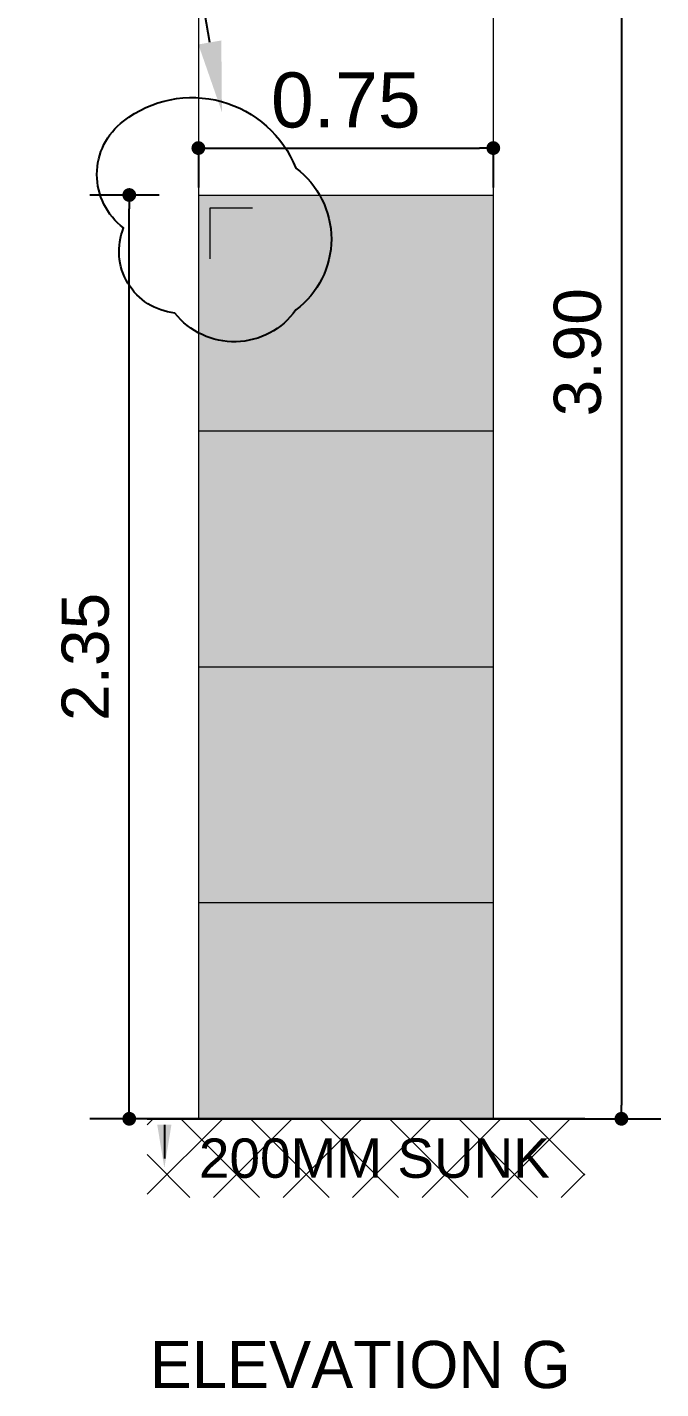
# Model space of a CAD drawing. Header units: metres. Extents: x 494 to 1845, y -666 to 1061.
# Drawn here: x 1403.188 to 1404.799, y 219.139 to 222.602 of the extents above; entities that cross this region are included whole.
import ezdxf
from ezdxf import colors
from ezdxf.entities.mleader import LeaderData, LeaderLine
from ezdxf.math import Vec2, Vec3

# ---------------------------------------------------------------- set-up
doc = ezdxf.new("R2010")
doc.units = ezdxf.units.M
doc.header["$MEASUREMENT"] = 0
doc.linetypes.add('1', pattern=[0])
doc.layers.get('Defpoints').update_dxf_attribs({"color": 12})
for name, color, linetype in [('MLC', 6, 'Continuous'), ('TILES', 4, '1'), ('VDA DIMENSION', 8, 'Continuous'), ('VDA-TEXT', 250, '1')]:
    doc.layers.add(name, color=color, linetype=linetype)
for name, color, linetype, lineweight in [('VDA-HATCH', 8, 'Continuous', 9), ('VDA-WALL', 250, 'Continuous', 25), ('VDA_DARK TILES', 8, 'Continuous', 9), ('VDA_LIGHT TILES', 254, 'Continuous', 5)]:
    doc.layers.add(name, color=color, linetype=linetype, lineweight=lineweight)
doc.styles.add('0.2', font='arial.ttf', dxfattribs={"height": 0.2})
doc.styles.get("Standard").update_dxf_attribs({"font": 'arial.ttf'})
doc.dimstyles.new('ISO-25', dxfattribs={"dimtxt": 1, "dimasz": 2.5, "dimexe": 1.25, "dimexo": 0.625, "dimtad": 1, "dimtxsty": 'Standard', "dimblk": 'ARCHTICK', "dimcen": 2.5, "dimadec": 0, "dimazin": 0, "dimtfac": 1, "dimtmove": 0, "dimatfit": 3, "dimfxl": 0, "dimarcsym": 0})

# ---------------------------------------------------------------- blocks, each defined once
blk = doc.blocks.new('_Dot')
at = {"color": 0, "linetype": 'ByBlock', "lineweight": -2}
blk.add_line((-0.5, 0), (-1, 0), dxfattribs=at)
at = {"color": 0, "linetype": 'ByBlock', "const_width": 0.5}
blk.add_lwpolyline([(-0.25, 0, 1), (0.25, 0, 1)], format="xyb", close=True, dxfattribs=at)
blk = doc.blocks.new('*D782')
at = {"layer": 'Defpoints', "color": 0}
for p in [(1403.6235, 222.3753), (1404.3735, 222.3753), (1404.3735, 222.2951)]:
    blk.add_point(p, dxfattribs=at)
at = {"layer": 'VDA DIMENSION', "color": 253, "lineweight": -2}
for p, q in [((1403.6235, 222.2951), (1403.6235, 222.1951)), ((1403.6585, 222.2951), (1404.3385, 222.2951)), ((1404.3735, 222.2951), (1404.3735, 222.1951))]:
    blk.add_line(p, q, dxfattribs=at)
at = {"layer": 'VDA DIMENSION', "color": 253, "lineweight": -2, "xscale": 0.035, "yscale": 0.035, "zscale": 0.035, "rotation": 180}
blk.add_blockref('_Dot', (1403.6235, 222.2951), dxfattribs=at)
at = {"layer": 'VDA DIMENSION', "color": 253, "lineweight": -2, "xscale": 0.035, "yscale": 0.035, "zscale": 0.035}
blk.add_blockref('_Dot', (1404.3735, 222.2951), dxfattribs=at)
at = {"layer": 'VDA DIMENSION', "color": 5, "insert": (1403.9985, 222.4165), "char_height": 0.14, "attachment_point": 5}
blk.add_mtext('\\A1;0.75', dxfattribs=at)
blk = doc.blocks.new('*D831')
at = {"layer": 'Defpoints', "color": 0}
for p in [(1403.4478, 222.1757), (1403.6235, 222.1757), (1403.6235, 219.8257)]:
    blk.add_point(p, dxfattribs=at)
at = {"layer": 'VDA DIMENSION', "color": 253, "lineweight": -2}
for p, q in [((1403.5235, 222.1757), (1403.3478, 222.1757)), ((1403.4478, 219.8607), (1403.4478, 222.1407)), ((1403.5235, 219.8257), (1403.3478, 219.8257))]:
    blk.add_line(p, q, dxfattribs=at)
at = {"layer": 'VDA DIMENSION', "color": 253, "lineweight": -2, "xscale": 0.035, "yscale": 0.035, "zscale": 0.035}
for p, rotation in [((1403.4478, 222.1757), 90), ((1403.4478, 219.8257), 270)]:
    blk.add_blockref('_Dot', p, dxfattribs=dict(at, rotation=rotation))
at = {"layer": 'VDA DIMENSION', "color": 5, "insert": (1403.3365, 221.0007), "char_height": 0.12, "attachment_point": 5, "rotation": 90}
blk.add_mtext('\\A1;2.35', dxfattribs=at)
blk = doc.blocks.new('*D832')
at = {"layer": 'Defpoints', "color": 0}
for p in [(1404.3735, 223.7257), (1404.3735, 219.8257), (1404.6993, 219.8257)]:
    blk.add_point(p, dxfattribs=at)
at = {"layer": 'VDA DIMENSION', "color": 253, "lineweight": -2}
for p, q in [((1404.5743, 223.7257), (1404.7993, 223.7257)), ((1404.6993, 223.6907), (1404.6993, 219.8607)), ((1404.5743, 219.8257), (1404.7993, 219.8257))]:
    blk.add_line(p, q, dxfattribs=at)
at = {"layer": 'VDA DIMENSION', "color": 253, "lineweight": -2, "xscale": 0.035, "yscale": 0.035, "zscale": 0.035}
for p, rotation in [((1404.6993, 223.7257), 90), ((1404.6993, 219.8257), 270)]:
    blk.add_blockref('_Dot', p, dxfattribs=dict(at, rotation=rotation))
at = {"layer": 'VDA DIMENSION', "color": 5, "insert": (1404.588, 221.7757), "char_height": 0.12, "attachment_point": 5, "rotation": 90}
blk.add_mtext('\\A1;3.90', dxfattribs=at)

msp = doc.modelspace()

# ---------------------------------------------------------------- hatches: boundary and pattern name
at = {"layer": 'VDA-HATCH'}
h = msp.add_hatch(dxfattribs=at)
h.set_pattern_fill('ANSI37', color=43, angle=180)
h.set_pattern_definition([(225, (-39728.68098, 15353.53696), (0.08838834765, -0.08838834765), []), (315, (-39728.68098, 15353.53696), (0.08838834765, 0.08838834765), [])])
h.paths.add_polyline_path([(1403.4933, 219.6257), (1404.6061, 219.6257), (1404.6061, 219.8257), (1403.4933, 219.8257)])
at = {"layer": 'VDA_DARK TILES', "lineweight": 25, "true_color": 0x939598}
h = msp.add_hatch(color=252, dxfattribs=at)
h.dxf.hatch_style = 1
h.paths.add_polyline_path([(1404.3735, 222.1757), (1403.6235, 222.1757), (1403.6235, 221.5757), (1404.3735, 221.5757)])
at = {"layer": 'VDA_LIGHT TILES', "lineweight": 25, "true_color": 0xbcbcbc}
h = msp.add_hatch(color=9, dxfattribs=at)
h.dxf.hatch_style = 1
h.paths.add_polyline_path([(1403.6235, 219.8257), (1404.3735, 219.8257), (1404.3735, 221.5757), (1403.6235, 221.5757)])

# ---------------------------------------------------------------- linework, layer by layer
at = {"layer": 'MLC'}
msp.add_lwpolyline([(1403.4335, 222.3639, -0.5), (1403.8714, 222.2442, -0.5), (1403.8714, 221.8832, -0.5), (1403.5637, 221.8754, -0.5), (1403.4335, 222.0922, -0.5)], format="xyb", close=True, dxfattribs=at)
at = {"layer": 'MLC', "lineweight": 20}
msp.add_lwpolyline([(1403.7616, 222.1418), (1403.6526, 222.1421), (1403.6523, 222.0133)], dxfattribs=at)
at = {"layer": 'TILES', "color": 163, "lineweight": 13, "true_color": 0x4873cb}
for p, q in [((1403.6235, 224.0257), (1403.6235, 219.8257, -1.776)), ((1404.3735, 224.0257), (1404.3735, 219.8257, -1.776)), ((1403.6235, 222.1757), (1404.3735, 222.1757, -1.776)), ((1403.6235, 221.5757), (1404.3735, 221.5757, -1.776)), ((1403.6235, 220.9757), (1404.3735, 220.9757, -1.776)), ((1403.6235, 220.3757), (1404.3735, 220.3757, -1.776)), ((1403.6235, 219.8257), (1404.3735, 219.8257, -1.776))]:
    msp.add_line(p, q, dxfattribs=at)
at = {"layer": 'VDA-WALL', "color": 0, "lineweight": 30}
msp.add_line((1403.4933, 219.8257), (1404.6061, 219.8257, -1.776), dxfattribs=at)

# ---------------------------------------------------------------- texts
at = {"layer": 'VDA-TEXT', "insert": (1404.035, 219.2606), "char_height": 0.12, "width": 2.207254, "attachment_point": 2, "style": '0.2'}
msp.add_mtext('\\pt2;{\\fCentury Gothic|b0|i0|c0|p34;ELEVATION G}', dxfattribs=at)

# ---------------------------------------------------------------- dimensions: what is measured, and where the dimension line sits
at = {"layer": 'VDA DIMENSION'}
for p1, p2, distance, picture, middle in [((1404.3735, 223.7257, -1.776), (1404.3735, 219.8257, -1.776), 0.3258, '*D832', (1404.588, 221.7757)), ((1403.6235, 219.8257, -1.776), (1403.6235, 222.1757, -1.776), 0.1757, '*D831', (1403.3365, 221.0007))]:
    dim = msp.add_aligned_dim(p1=p1, p2=p2, distance=distance, dimstyle='ISO-25', override={"dimtxt": 0.12, "dimasz": 0.035, "dimexe": 0.1, "dimexo": 0.1, "dimgap": 0.05, "dimzin": 1, "dimdsep": 46, "dimblk": 'Dot', "dimclrd": 253, "dimclre": 253, "dimclrt": 5, "dimfxl": 0.125, "dimfxlon": 1, "dimtolj": 1, "dimarcsym": 1}, dxfattribs=at)
    dim.commit()
    dim.dimension.update_dxf_attribs({"geometry": picture, "text_midpoint": middle})
dim = msp.add_linear_dim(base=(1404.3735, 222.2951, -0.6979), p1=(1403.6235, 222.3753, -0.6979), p2=(1404.3735, 222.3753, -0.6979), dimstyle='ISO-25', override={"dimtxt": 0.14, "dimasz": 0.035, "dimexe": 0.1, "dimexo": 0.1, "dimgap": 0.05, "dimzin": 1, "dimdsep": 46, "dimblk": 'Dot', "dimclrd": 253, "dimclre": 253, "dimclrt": 5, "dimfxl": 0.125, "dimfxlon": 1, "dimtolj": 1, "dimarcsym": 1}, dxfattribs=at)
dim.commit()
dim.dimension.update_dxf_attribs({"geometry": '*D782', "text_midpoint": (1403.9985, 222.4165, -0.6979)})

# ---------------------------------------------------------------- leaders
at = {"layer": 'MLC'}
ml = msp.add_multileader_mtext('Standard', dxfattribs=at)
ml.set_content('required tile only above counter', color=256)
ml.set_leader_properties()
ml.build(insert=Vec2(0, 0))
ml.multileader.update_dxf_attribs({"dogleg_length": 0.36, "arrow_head_size": 0.18})
ctx = ml.context
ctx.base_point, ctx.char_height, ctx.arrow_head_size, ctx.landing_gap_size, ctx.plane_origin = Vec3(1399.0849, 225.6287), 0.18, 0.18, 0.09, Vec3(1403.6835, 222.3864)
notes = []
notes.append((ctx, [(0, (1, 1, 0), (1403.1206, 225.6287), (-1, 0), 0.36, [(0, [(1403.6835, 222.3864)], 0, [])])]))
ctx.mtext.insert, ctx.mtext.flow_direction = Vec3(1399.1749, 225.7451), 5
at = {"layer": 'VDA-TEXT'}
ml = msp.add_multileader_mtext('Standard', dxfattribs=at)
ml.set_content('200MM SUNK', color=256)
ml.set_leader_properties()
ml.build(insert=Vec2(0, 0))
ml.multileader.update_dxf_attribs({"dogleg_length": 0.36, "arrow_head_size": 0.11})
ctx = ml.context
ctx.base_point, ctx.char_height, ctx.arrow_head_size, ctx.landing_gap_size, ctx.plane_origin = Vec3(1403.537, 219.7247, -1.776), 0.1, 0.11, 0.09, Vec3(1403.537, 219.7007, -1.776)
ctx.text_align_type = 1
notes.append((ctx, [(0, (1, 1, 0), (1403.537, 219.7247, -1.776), (1, 0), 9.980904991380157e-14, [(0, [(1403.537, 219.7007, -1.776)], 0, [])])]))
ctx.mtext.insert, ctx.mtext.alignment, ctx.mtext.flow_direction = Vec3(1404.0712, 219.7756, -1.776), 2, 5
for ctx, leaders in notes:
    for number, flags, end, landing, length, lines in leaders:
        leader = LeaderData()
        leader.index, (leader.has_last_leader_line, leader.has_dogleg_vector, leader.attachment_direction) = number, flags
        leader.last_leader_point, leader.dogleg_vector, leader.dogleg_length = Vec3(end), Vec3(landing), length
        for number, points, colour, breaks in lines:
            line = LeaderLine()
            line.index, line.vertices, line.color, line.breaks = number, Vec3.list(points), colors.encode_raw_color(colour), breaks
            leader.lines.append(line)
        ctx.leaders.append(leader)

doc.saveas('drawing.dxf')
